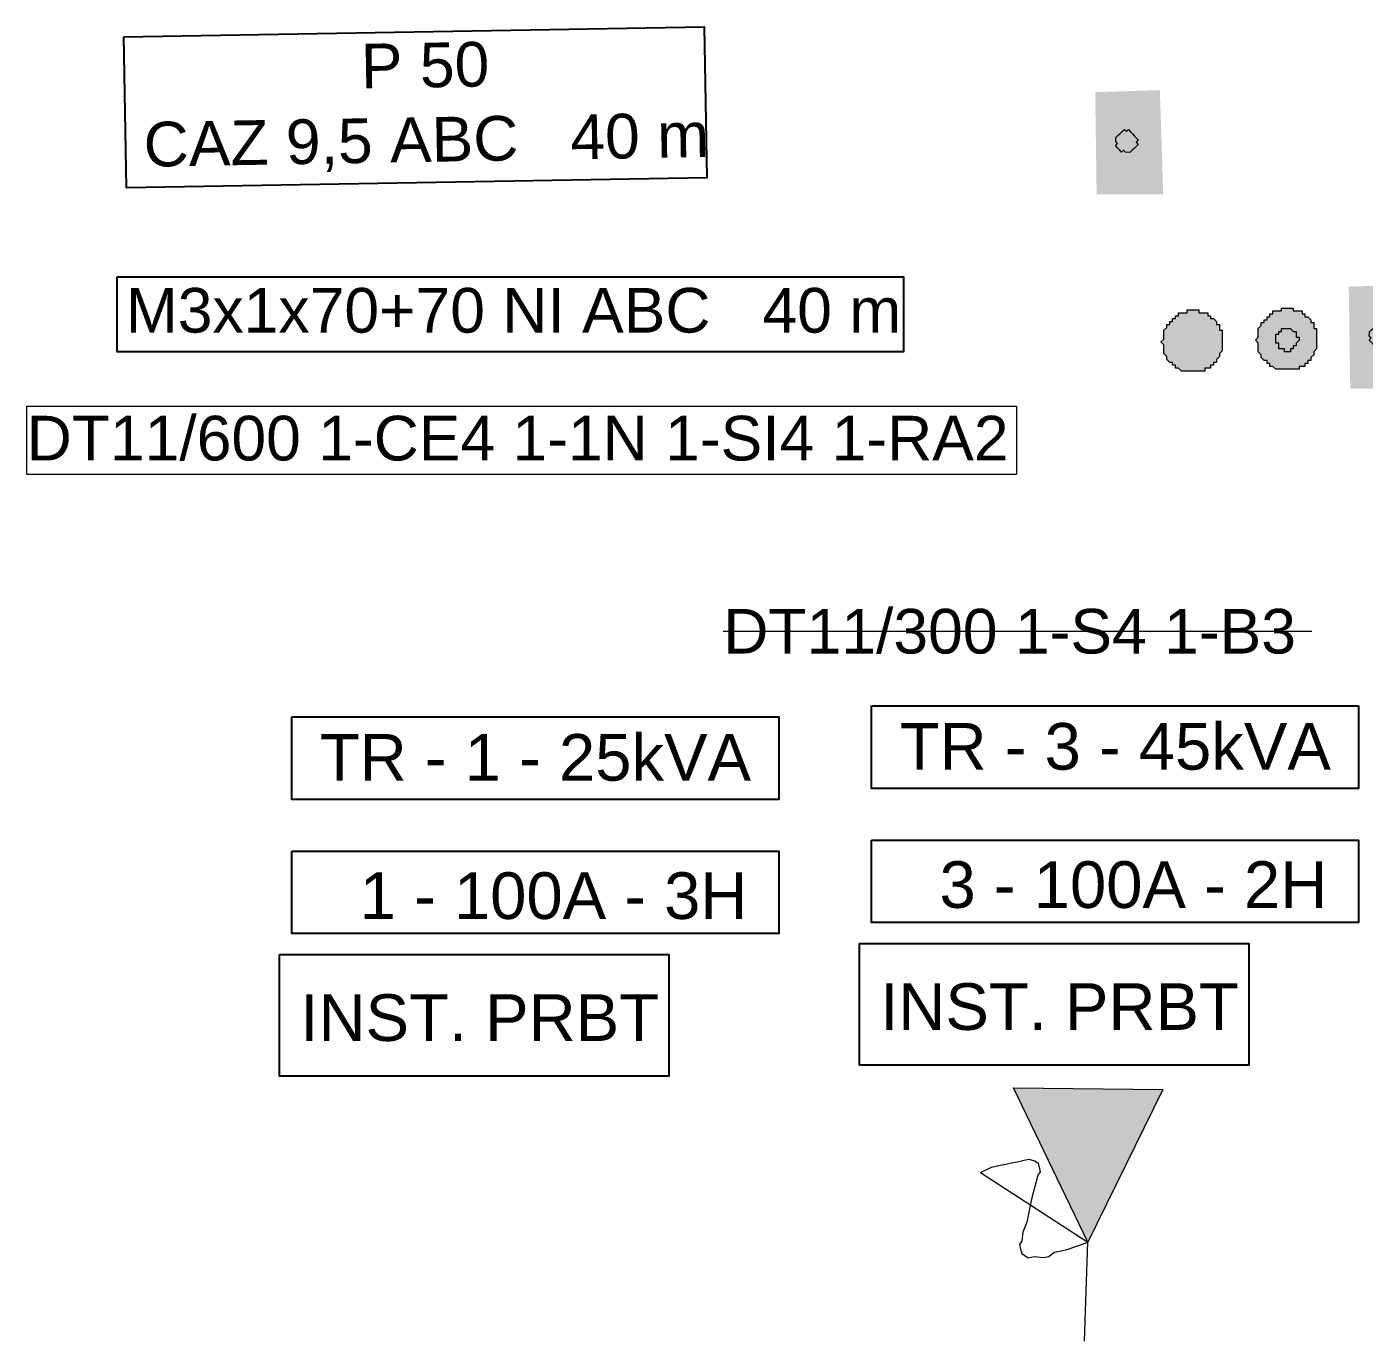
# Paper-space layout 'OBSERVAÇÕES' of a CAD drawing. Extents: x 729 to 1834, y 723 to 1194.
# Drawn here: x 1074.54 to 1120.39, y 1020.21 to 1065.29 of the extents above; entities that cross this region are included whole.
import ezdxf

# ---------------------------------------------------------------- set-up
doc = ezdxf.new("R2010")
doc.units = 0
for name, color, linetype in [('FORMATO', 7, 'Continuous'), ('POSTE INST.', 3, 'Continuous'), ('TRAFO', 7, 'Continuous')]:
    doc.layers.add(name, color=color, linetype=linetype)
doc.styles.get("Standard").update_dxf_attribs({"font": 'arial.ttf'})

# ---------------------------------------------------------------- blocks, each defined once
blk = doc.blocks.new('poste INSTalando')
h = blk.add_hatch(color=3)
h.dxf.hatch_style = 2
h.paths.add_polyline_path([(-1.07, -1.78), (-1.07, 1.72), (1.15, 1.76), (1.211, -1.82)])
h = blk.add_hatch(color=7)
h.dxf.hatch_style = 2
h.paths.add_polyline_path([(0.315, -0.017), (0.381, -0.092), (0.084, -0.359), (-0.058, -0.351), (-0.124, -0.277), (-0.199, -0.344), (-0.399, -0.12), (-0.325, -0.054), (-0.392, 0.021), (-0.384, 0.162), (-0.086, 0.429), (-0.019, 0.355), (0.055, 0.422), (0.389, 0.049)])
at = {"color": 7, "lineweight": 0}
blk.add_lwpolyline([(0.315, -0.017), (0.381, -0.092), (0.307, -0.159), (0.233, -0.225), (0.158, -0.292), (0.084, -0.359), (-0.058, -0.351), (-0.124, -0.277), (-0.199, -0.344), (-0.266, -0.269), (-0.332, -0.195), (-0.399, -0.12), (-0.325, -0.054), (-0.392, 0.021), (-0.384, 0.162), (-0.309, 0.229), (-0.235, 0.296), (-0.161, 0.363), (-0.086, 0.429), (-0.019, 0.355), (0.055, 0.422), (0.122, 0.347), (0.189, 0.273), (0.256, 0.198), (0.322, 0.124), (0.389, 0.049)], close=True, dxfattribs=at)
blk = doc.blocks.new('PRFV BT')
h = blk.add_hatch(color=3)
h.dxf.hatch_style = 2
h.paths.add_polyline_path([(-0.346, -1.005), (-0.446, -0.905), (-0.546, -0.905), (-0.546, -0.805), (-0.646, -0.805), (-0.646, -0.705), (-0.746, -0.705), (-0.846, -0.605), (-0.846, -0.505), (-0.946, -0.405), (-0.946, -0.105), (-1.046, -0.005), (-0.946, 0.095), (-0.946, 0.395), (-0.846, 0.495), (-0.846, 0.595), (-0.746, 0.595), (-0.746, 0.695), (-0.646, 0.695), (-0.646, 0.795), (-0.546, 0.795), (-0.546, 0.895), (-0.446, 0.895), (-0.446, 0.995), (-0.146, 0.995), (-0.146, 1.095), (0.254, 1.095), (0.254, 0.995), (0.554, 0.995), (0.554, 0.895), (0.654, 0.895), (0.654, 0.795), (0.754, 0.795), (0.854, 0.695), (0.854, 0.595), (0.954, 0.595), (0.954, 0.395), (1.054, 0.395), (1.054, -0.305), (0.954, -0.405), (0.954, -0.505), (0.854, -0.605), (0.854, -0.705), (0.754, -0.705), (0.754, -0.805), (0.654, -0.805), (0.654, -0.905), (0.454, -0.905), (0.454, -1.005)])
at = {"color": 3, "lineweight": 0, "true_color": 0x00ff00}
blk.add_lwpolyline([(-0.346, -1.005), (-0.446, -0.905), (-0.546, -0.905), (-0.546, -0.805), (-0.646, -0.805), (-0.646, -0.705), (-0.746, -0.705), (-0.846, -0.605), (-0.846, -0.505), (-0.946, -0.405), (-0.946, -0.305), (-0.946, -0.205), (-0.946, -0.105), (-1.046, -0.005), (-0.946, 0.095), (-0.946, 0.195), (-0.946, 0.295), (-0.946, 0.395), (-0.846, 0.495), (-0.846, 0.595), (-0.746, 0.595), (-0.746, 0.695), (-0.646, 0.695), (-0.646, 0.795), (-0.546, 0.795), (-0.546, 0.895), (-0.446, 0.895), (-0.446, 0.995), (-0.346, 0.995), (-0.246, 0.995), (-0.146, 0.995), (-0.146, 1.095), (-0.046, 1.095), (0.054, 1.095), (0.154, 1.095), (0.254, 1.095), (0.254, 0.995), (0.354, 0.995), (0.454, 0.995), (0.554, 0.995), (0.554, 0.895), (0.654, 0.895), (0.654, 0.795), (0.754, 0.795), (0.854, 0.695), (0.854, 0.595), (0.954, 0.595), (0.954, 0.495), (0.954, 0.395), (1.054, 0.395), (1.054, 0.295), (1.054, 0.195), (1.054, 0.095), (1.054, -0.005), (1.054, -0.105), (1.054, -0.205), (1.054, -0.305), (0.954, -0.405), (0.954, -0.505), (0.854, -0.605), (0.854, -0.705), (0.754, -0.705), (0.754, -0.805), (0.654, -0.805), (0.654, -0.905), (0.554, -0.905), (0.454, -0.905), (0.454, -1.005), (0.354, -1.005), (0.254, -1.005), (0.154, -1.005), (0.054, -1.005), (-0.046, -1.005), (-0.146, -1.005), (-0.246, -1.005)], close=True, dxfattribs=at)
blk = doc.blocks.new('PRFV MT')
h = blk.add_hatch(color=3)
h.dxf.hatch_style = 2
h.paths.add_polyline_path([(-0.375, -1.029), (-0.475, -0.929), (-0.575, -0.929), (-0.575, -0.829), (-0.675, -0.829), (-0.675, -0.729), (-0.775, -0.729), (-0.875, -0.629), (-0.875, -0.529), (-0.975, -0.429), (-0.975, -0.129), (-1.075, -0.029), (-0.975, 0.071), (-0.975, 0.371), (-0.875, 0.471), (-0.875, 0.571), (-0.775, 0.571), (-0.775, 0.671), (-0.675, 0.671), (-0.675, 0.771), (-0.575, 0.771), (-0.575, 0.871), (-0.475, 0.871), (-0.475, 0.971), (-0.175, 0.971), (-0.175, 1.071), (0.225, 1.071), (0.225, 0.971), (0.525, 0.971), (0.525, 0.871), (0.625, 0.871), (0.625, 0.771), (0.725, 0.771), (0.825, 0.671), (0.825, 0.571), (0.925, 0.571), (0.925, 0.371), (1.025, 0.371), (1.025, -0.329), (0.925, -0.429), (0.925, -0.529), (0.825, -0.629), (0.825, -0.729), (0.725, -0.729), (0.725, -0.829), (0.625, -0.829), (0.625, -0.929), (0.425, -0.929), (0.425, -1.029)])
h = blk.add_hatch(color=7)
h.dxf.hatch_style = 2
h.paths.add_polyline_path([(-0.375, 0.171), (-0.275, 0.171), (-0.275, 0.271), (-0.175, 0.271), (-0.175, 0.371), (0.125, 0.371), (0.225, 0.271), (0.325, 0.271), (0.325, 0.071), (0.425, 0.071), (0.425, -0.029), (0.325, -0.129), (0.325, -0.229), (0.225, -0.229), (0.225, -0.329), (0.125, -0.329), (0.125, -0.429), (-0.075, -0.429), (-0.075, -0.329), (-0.275, -0.329), (-0.275, -0.129), (-0.375, -0.129)])
at = {"color": 3, "lineweight": 0, "true_color": 0x00ff00}
blk.add_lwpolyline([(-0.375, -1.029), (-0.475, -0.929), (-0.575, -0.929), (-0.575, -0.829), (-0.675, -0.829), (-0.675, -0.729), (-0.775, -0.729), (-0.875, -0.629), (-0.875, -0.529), (-0.975, -0.429), (-0.975, -0.329), (-0.975, -0.229), (-0.975, -0.129), (-1.075, -0.029), (-0.975, 0.071), (-0.975, 0.171), (-0.975, 0.271), (-0.975, 0.371), (-0.875, 0.471), (-0.875, 0.571), (-0.775, 0.571), (-0.775, 0.671), (-0.675, 0.671), (-0.675, 0.771), (-0.575, 0.771), (-0.575, 0.871), (-0.475, 0.871), (-0.475, 0.971), (-0.375, 0.971), (-0.275, 0.971), (-0.175, 0.971), (-0.175, 1.071), (-0.075, 1.071), (0.025, 1.071), (0.125, 1.071), (0.225, 1.071), (0.225, 0.971), (0.325, 0.971), (0.425, 0.971), (0.525, 0.971), (0.525, 0.871), (0.625, 0.871), (0.625, 0.771), (0.725, 0.771), (0.825, 0.671), (0.825, 0.571), (0.925, 0.571), (0.925, 0.471), (0.925, 0.371), (1.025, 0.371), (1.025, 0.271), (1.025, 0.171), (1.025, 0.071), (1.025, -0.029), (1.025, -0.129), (1.025, -0.229), (1.025, -0.329), (0.925, -0.429), (0.925, -0.529), (0.825, -0.629), (0.825, -0.729), (0.725, -0.729), (0.725, -0.829), (0.625, -0.829), (0.625, -0.929), (0.525, -0.929), (0.425, -0.929), (0.425, -1.029), (0.325, -1.029), (0.225, -1.029), (0.125, -1.029), (0.025, -1.029), (-0.075, -1.029), (-0.175, -1.029), (-0.275, -1.029)], close=True, dxfattribs=at)
at = {"color": 7, "lineweight": 0}
blk.add_lwpolyline([(-0.375, 0.071), (-0.375, 0.171), (-0.275, 0.171), (-0.275, 0.271), (-0.175, 0.271), (-0.175, 0.371), (-0.075, 0.371), (0.025, 0.371), (0.125, 0.371), (0.225, 0.271), (0.325, 0.271), (0.325, 0.171), (0.325, 0.071), (0.425, 0.071), (0.425, -0.029), (0.325, -0.129), (0.325, -0.229), (0.225, -0.229), (0.225, -0.329), (0.125, -0.329), (0.125, -0.429), (0.025, -0.429), (-0.075, -0.429), (-0.075, -0.329), (-0.175, -0.329), (-0.275, -0.329), (-0.275, -0.229), (-0.275, -0.129), (-0.375, -0.129), (-0.375, -0.029)], close=True, dxfattribs=at)
blk = doc.blocks.new('TRAFO COM CH INST')
at = {"layer": 'TRAFO'}
h = blk.add_hatch(color=0, dxfattribs=at)
h.dxf.hatch_style = 2
h.paths.add_polyline_path([(0.106, 3.394), (-2.433, 8.687), (2.687, 8.636)])
at = {"layer": 'TRAFO', "color": 7, "lineweight": 0}
blk.add_lwpolyline([(0.106, 3.394), (-2.433, 8.687), (2.687, 8.636)], close=True, dxfattribs=at)
for points in [[(-3.564, 5.793), (-3.193, 5.973), (-2.899, 6.034), (-2.704, 6.075), (-2.508, 6.116), (-2.312, 6.158), (-2.116, 6.199), (-1.921, 6.24), (-1.704, 6.183), (-1.586, 6.105), (-1.545, 5.91), (-1.524, 5.812), (-1.602, 5.693), (-1.829, 4.828), (-1.979, 4.081), (-2.114, 3.747), (-2.15, 3.433), (-2.227, 3.314), (-2.207, 3.216), (-2.166, 3.02), (-2.047, 2.943), (-1.929, 2.866), (-1.733, 2.907), (-1.419, 2.87), (-1.223, 2.911), (-1.048, 3.05), (-0.852, 3.091), (-0.558, 3.153), (0.106, 3.394)], [(-3.564, 5.793), (0.106, 3.394)], [(0, 0), (0.106, 3.394)]]:
    blk.add_lwpolyline(points, dxfattribs=at)

psp = doc.layouts.new('OBSERVAÇÕES')

# ---------------------------------------------------------------- hatches: boundary and pattern name
h = psp.add_hatch(color=5)
h.dxf.hatch_style = 2
h.paths.add_polyline_path([(1111.216, 1059.546), (1111.165, 1063.046), (1113.384, 1063.119), (1113.497, 1059.54)])
h = psp.add_hatch(color=7)
h.dxf.hatch_style = 2
h.paths.add_polyline_path([(1112.575, 1061.329), (1112.643, 1061.256), (1112.349, 1060.984), (1112.207, 1060.99), (1112.139, 1061.063), (1112.066, 1060.995), (1111.862, 1061.216), (1111.936, 1061.284), (1111.868, 1061.357), (1111.874, 1061.499), (1112.167, 1061.77), (1112.235, 1061.697), (1112.309, 1061.764), (1112.648, 1061.397)])

# ---------------------------------------------------------------- linework, layer by layer
at = {"color": 1}
for points in [[(1077.873, 1064.946), (1097.763, 1065.292), (1097.853, 1060.108), (1077.963, 1059.762)], [(1077.646, 1056.712), (1104.596, 1056.712), (1104.596, 1054.141), (1077.646, 1054.141)], [(1083.626, 1041.627), (1100.321, 1041.627), (1100.321, 1038.795), (1083.626, 1038.795)], [(1103.501, 1042.005), (1120.196, 1042.005), (1120.196, 1039.173), (1103.501, 1039.173)], [(1103.5, 1037.402), (1120.194, 1037.402), (1120.194, 1034.571), (1103.5, 1034.571)], [(1083.625, 1037.024), (1100.32, 1037.024), (1100.32, 1034.192), (1083.625, 1034.192)], [(1103.084, 1033.853), (1116.431, 1033.853), (1116.431, 1029.68), (1103.084, 1029.68)], [(1083.21, 1033.474), (1096.556, 1033.474), (1096.556, 1029.302), (1083.21, 1029.302)]]:
    psp.add_lwpolyline(points, close=True, dxfattribs=at)
at = {"color": 7, "lineweight": 0}
psp.add_lwpolyline([(1112.575, 1061.329), (1112.643, 1061.256), (1112.569, 1061.188), (1112.496, 1061.12), (1112.422, 1061.052), (1112.349, 1060.984), (1112.207, 1060.99), (1112.139, 1061.063), (1112.066, 1060.995), (1111.998, 1061.069), (1111.93, 1061.142), (1111.862, 1061.216), (1111.936, 1061.284), (1111.868, 1061.357), (1111.874, 1061.499), (1111.947, 1061.566), (1112.021, 1061.634), (1112.094, 1061.702), (1112.167, 1061.77), (1112.235, 1061.697), (1112.309, 1061.764), (1112.377, 1061.691), (1112.444, 1061.617), (1112.512, 1061.544), (1112.58, 1061.471), (1112.648, 1061.397)], close=True, dxfattribs=at)
at = {"color": 1, "lineweight": 0, "true_color": 0xff0000}
psp.add_lwpolyline([(1074.542, 1052.283), (1108.469, 1052.283), (1108.469, 1049.936), (1074.542, 1049.936)], close=True, dxfattribs=at)
at = {"color": 250, "lineweight": 0, "true_color": 0x333333}
psp.add_lwpolyline([(1098.419, 1044.564), (1118.586, 1044.564)], dxfattribs=at)

# ---------------------------------------------------------------- block references
for name, p in [('PRFV BT', (1114.467, 1054.487)), ('PRFV MT', (1117.731, 1054.575))]:
    psp.add_blockref(name, p)
at = {"layer": 'POSTE INST.', "rotation": 0.836697}
psp.add_blockref('poste INSTalando', (1120.953, 1054.675), dxfattribs=at)
at = {"layer": 'TRAFO'}
psp.add_blockref('TRAFO COM CH INST', (1110.802, 1020.214), dxfattribs=at)

# ---------------------------------------------------------------- texts
at = {"color": 1, "true_color": 0xff0000, "insert": (1078.263, 1064.57), "char_height": 1.53188, "width": 19.84127, "attachment_point": 1, "rotation": 0.9958}
psp.add_mtext('\\pxqc;P 50\\PCAZ 9,5 ABC   40 m ', dxfattribs=at)
at = {"color": 1, "true_color": 0xff0000, "attachment_point": 1}
for s, insert, char_height in [('{\\fArial|b0|i0|c0;M3x1x70+70 NI ABC   40 m }', (1077.937, 1056.334), 1.53191), ('DT11/600 1-CE4 1-1N 1-SI4 1-RA2 ', (1074.541, 1051.95), 1.53185)]:
    psp.add_mtext(s, dxfattribs=dict(at, insert=insert, char_height=char_height))
at = {"color": 250, "true_color": 0x333333, "insert": (1098.419, 1045.33), "char_height": 1.53214, "attachment_point": 1}
psp.add_mtext('{\\fArial|b0|i0|c0;DT11/300 1-S4 1-B3 }', dxfattribs=at)
at = {"layer": 'FORMATO', "color": 1, "char_height": 1.6, "width": 42.9914, "attachment_point": 1}
for s, insert in [('\\pxqc;TR - 3 - 45kVA', (1090.359, 1041.415)), ('\\pxqc;TR - 1 - 25kVA', (1070.484, 1041.037)), ('\\pxqc;3 - 100A - 2H', (1090.979, 1036.674)), ('\\pxqc;1 - 100A - 3H', (1071.105, 1036.295)), ('INST. PRBT', (1103.796, 1032.491)), ('INST. PRBT', (1083.922, 1032.113))]:
    psp.add_mtext(s, dxfattribs=dict(at, insert=insert))

doc.saveas('drawing.dxf')
